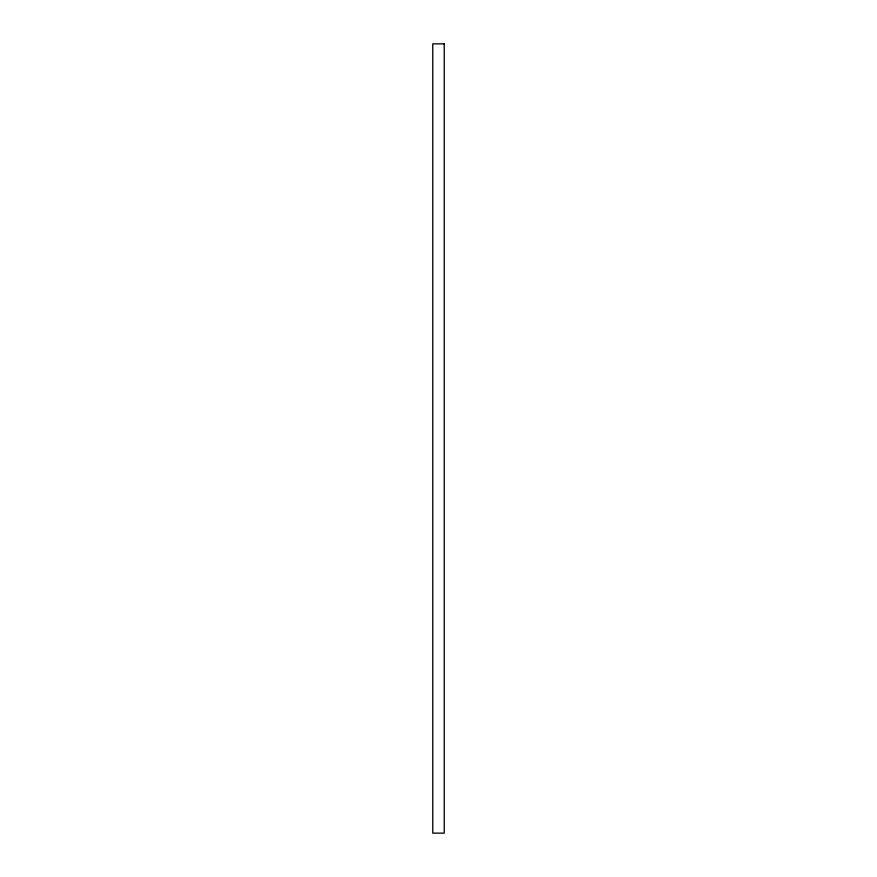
<?xml version="1.0" encoding="UTF-8"?>
<svg xmlns="http://www.w3.org/2000/svg" width="877" height="877" viewBox="0 0 877 877"><rect width="100%" height="100%" fill="white"/><g stroke="black" fill="none" stroke-linecap="round" stroke-linejoin="round"><path stroke-width="1.32" d="M444.233 43.85L432.767 43.85L432.767 833.15L444.233 833.15L444.233 43.85"/></g></svg>
